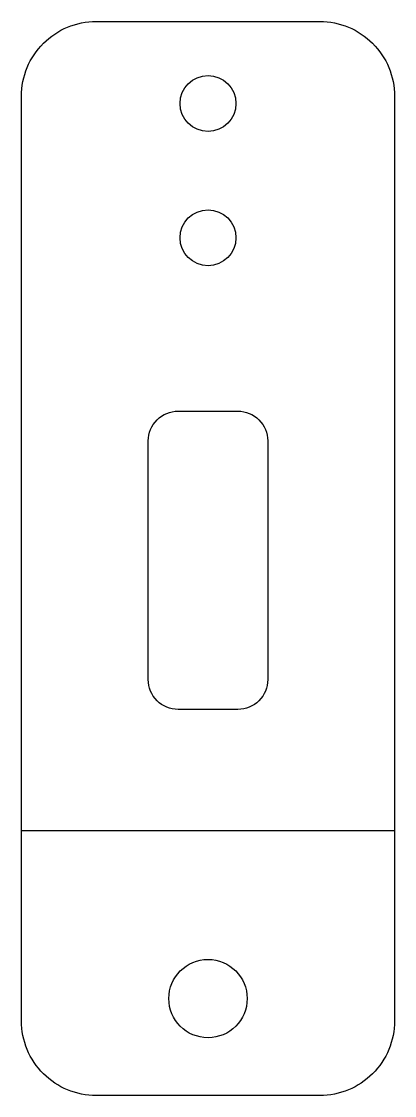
# Model space of a CAD drawing. Extents: x -25 to 25, y -31 to 113.
import ezdxf

# ---------------------------------------------------------------- set-up
doc = ezdxf.new("R2010")
doc.units = 0

msp = doc.modelspace()

# ---------------------------------------------------------------- linework, layer by layer
at = {"layer": '1'}
for points in [[(25, 103), (25, -21.01, -0.414214), (15, -31.01), (-15, -31.01, -0.414214), (-25, -21.01), (-25, 103, -0.414214), (-15, 113), (15, 113, -0.414214)], [(8, 56.76), (8, 24.76, -0.414214), (4, 20.76), (-4, 20.76, -0.414214), (-8, 24.76), (-8, 56.76, -0.414214), (-4, 60.76), (4, 60.76, -0.414214)]]:
    msp.add_lwpolyline(points, format="xyb", close=True, dxfattribs=at)
for centre, radius in [((0, 102), 3.75), ((0, 84), 3.75), ((0, -18.01), 5.25)]:
    msp.add_circle(centre, radius, dxfattribs=at)
at = {"layer": '2'}
msp.add_line((25, 4.5), (-25, 4.5), dxfattribs=at)

doc.saveas('drawing.dxf')
